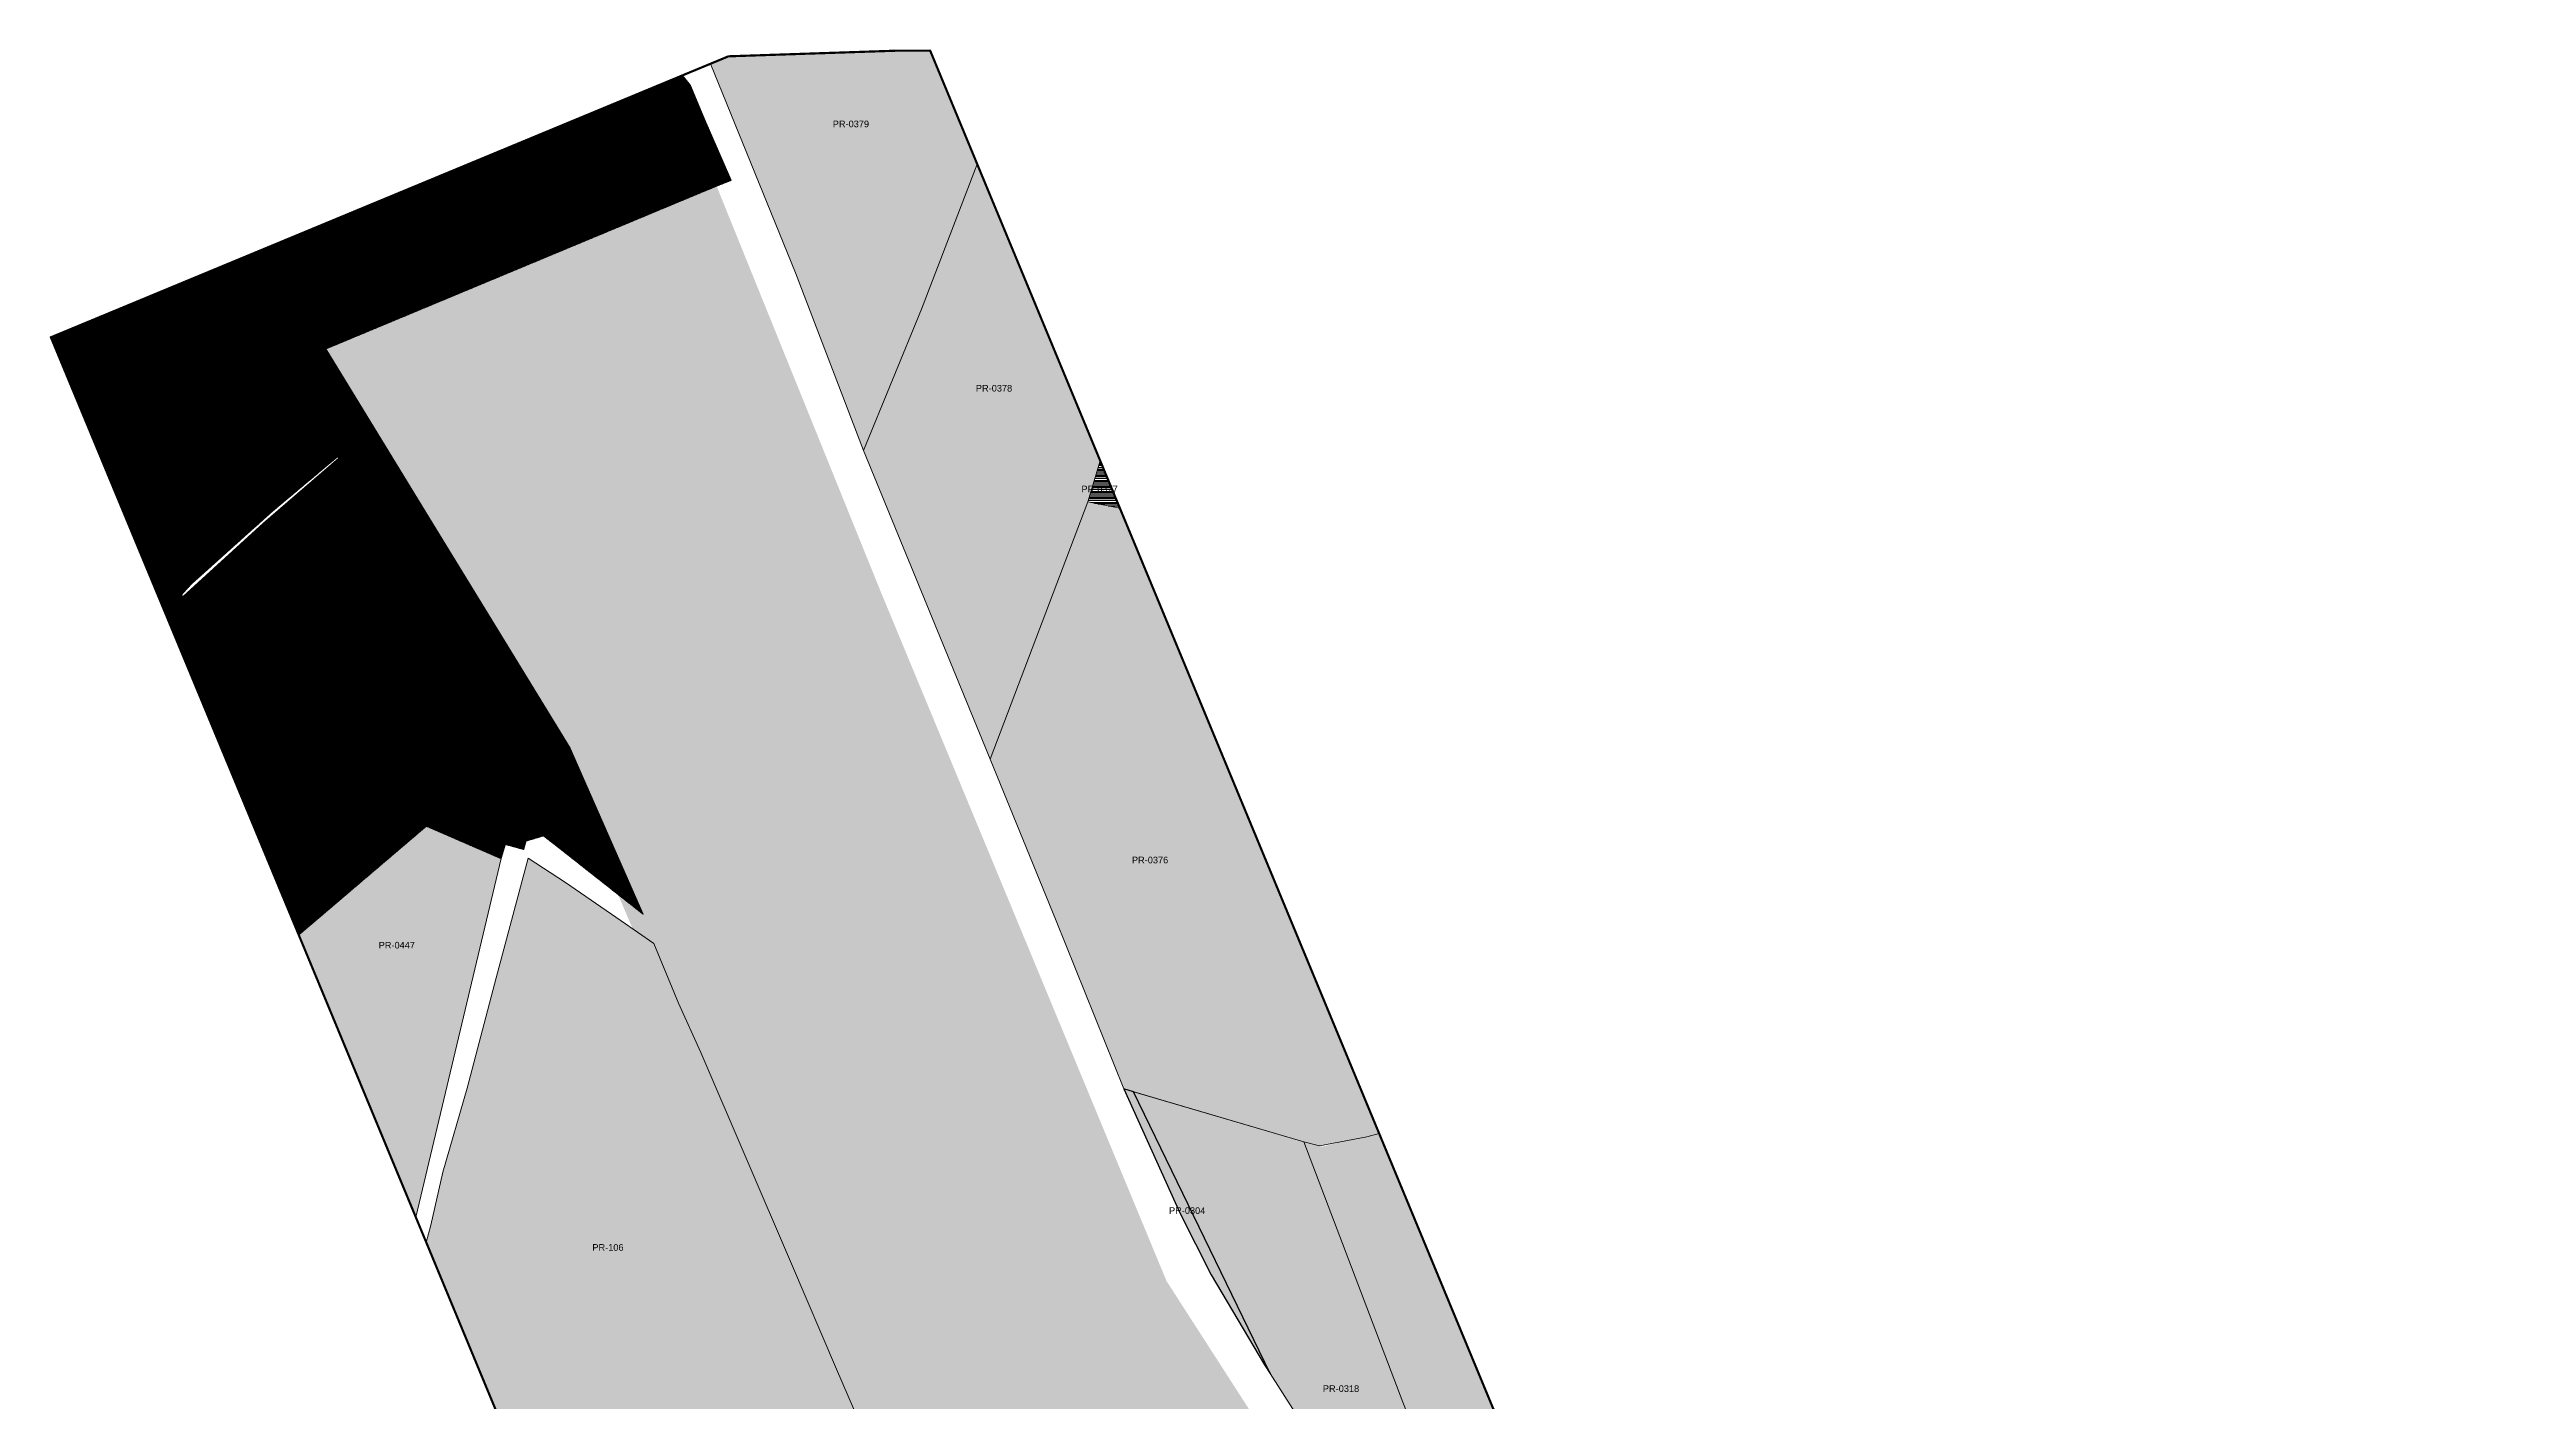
# Model space of a CAD drawing. Header units: inches. Extents: x 775566 to 778268, y 9208057 to 9211417.
# Drawn here: x 776551 to 777680, y 9210801 to 9211417 of the extents above; entities that cross this region are included whole.
import ezdxf
from ezdxf.enums import TextEntityAlignment as Align

# ---------------------------------------------------------------- set-up
doc = ezdxf.new("R2010")
doc.units = ezdxf.units.IN
doc.header["$MEASUREMENT"] = 0
doc.linetypes.add('DASHDOT', pattern=[1, 0.5, -0.25, 0, -0.25])
doc.layers.add('1.- ADQUIRIDOS  CON RM', color=7, linetype='Continuous')
doc.layers.add('PMD-CAJAMARCA', color=212, linetype='Continuous')
doc.layers.add('CAJAMARCA_ADQUIRIDOS', color=7, linetype='Continuous', lineweight=9, true_color=0xe2f2c9)
doc.layers.add('PROCESO_&_PENDIENTES', color=7, linetype='Continuous', lineweight=9, true_color=0xc5eefc)
doc.layers.add('CAJAMARCA_ADQUIRIDOSAnno', color=7, linetype='Continuous', true_color=0xafb304)
doc.layers.add('PROCESO__PENDIENTE_CAJAMARCA_UTMAnno', color=7, linetype='Continuous', true_color=0x2b1800)
doc.styles.add('Arial', font='arial.ttf')

msp = doc.modelspace()

# ---------------------------------------------------------------- hatches: boundary and pattern name
at = {"true_color": 0xadddf7}
h = msp.add_hatch(color=141, dxfattribs=at)
h.dxf.hatch_style = 1
h.paths.add_polyline_path([(777390.5, 9210055.3), (777432.4, 9210073.3), (777198.4, 9210587.3), (777187.6, 9210605.5), (777105.4, 9210785.4), (777060, 9210855.9), (776930, 9211169.4), (776852.4, 9211361.1), (776673.3, 9211286.8), (776765.3, 9211129.9), (776773.3, 9211117.9), (776942.4, 9210722.9), (777244.8, 9210012.1), (777262.4, 9209969.4), (777282.8, 9209919.5), (777207.4, 9209894.8), (777250.1, 9209800.7), (777221.8, 9209781.2), (777221, 9209760.8), (777205.6, 9209753.6), (777204.7, 9209752.2), (777231.4, 9209682.4), (777237, 9209679.4), (777242, 9209679.5), (777246.6, 9209677.9), (777249.3, 9209676), (777282.5, 9209647.9), (777293.7, 9209634.7), (777361.9, 9209558.3), (777370.4, 9209543.1), (777454.8, 9209481.5), (777458.6, 9209472.5), (777462.1, 9209467.5), (777463.3, 9209460.7), (777456.9, 9209452.2), (777474.1, 9209434.4), (777510.2, 9209350), (777516, 9209347.4), (777541.5, 9209322.3), (777544.2, 9209320.9), (777560.9, 9209295.1), (777537.5, 9209270.4), (777550.1, 9209240.9), (777553.1, 9209238.1), (777563, 9209239.4), (777593.2, 9209168), (777595.9, 9209159.4), (777696.3, 9208921.7), (777699.9, 9208910.2), (777701.3, 9208904.4), (777711.6, 9208851.3), (777720.6, 9208813.4), (777724.4, 9208798.9), (777726.4, 9208793.2), (777729.8, 9208788.6), (777735.4, 9208786.4), (777741.4, 9208786.6), (777747.3, 9208788.1), (777795.1, 9208805.7), (777867.2, 9208835.6), (777891.6, 9208847.3), (777895.6, 9208851.7), (777898.2, 9208856.9), (777899.3, 9208862.8), (777899, 9208868.8), (777897.1, 9208874.4), (777892.6, 9208881.9), (777881.2, 9208899.7), (777845.6, 9208951.6), (777839, 9208965.1), (777784.9, 9209095.3), (777766.5, 9209136.4), (777720.9, 9209231), (777688.5, 9209311.8), (777606, 9209508.1), (777613, 9209517.9)])
h = msp.add_hatch(color=103)
h.dxf.hatch_style = 1
h.paths.add_polyline_path([(777038.7, 9211208), (777024.2, 9211210.9), (776979.6, 9211093.7), (777009.7, 9211020), (777040.6, 9210943.4), (777122.5, 9210919.3), (777129.7, 9210917.5), (777151.2, 9210921.6), (777156.9, 9210923.1)])
h = msp.add_hatch(color=103)
h.dxf.hatch_style = 1
h.paths.add_polyline_path([(777122.5, 9210919.3), (777044.9, 9210942.1), (777107.2, 9210813.8), (777128.6, 9210780.2), (777141.9, 9210751.4), (777217.4, 9210620.8), (777228.3, 9210647.5), (777192.1, 9210738.8), (777167.7, 9210800.7)])
h = msp.add_hatch(color=103)
h.dxf.hatch_style = 1
h.paths.add_polyline_path([(777156.9, 9210923.1), (777151.2, 9210921.6), (777141.7, 9210919.8), (777130.9, 9210917.1), (777129.8, 9210917.4), (777120, 9210919.9), (777120, 9210919.7), (777205, 9210704.2), (777227.5, 9210647.2), (777248.6, 9210701.8)])
at = {"layer": '1.- ADQUIRIDOS  CON RM'}
h = msp.add_hatch(color=103, dxfattribs=at)
h.dxf.hatch_style = 1
h.paths.add_polyline_path([(776868.4, 9210911.9), (776847.8, 9210960), (776837.6, 9210982.5), (776826.4, 9211009.7), (776811.5, 9211020), (776786.2, 9211037.5), (776769.1, 9211048.5), (776754.5, 9210994), (776741.3, 9210943.7), (776730.2, 9210905.5), (776724.8, 9210881.3), (776722.7, 9210873.5), (776755.9, 9210793.4), (776771.2, 9210787.9), (776811.3, 9210774.6), (776844.5, 9210764), (776865.3, 9210756.6), (776888.2, 9210749.3), (776906.9, 9210744.3), (776921.2, 9210707), (776926.6, 9210688.6), (776942.6, 9210697), (776956.5, 9210704.9), (776951.2, 9210720.3), (776930.4, 9210767.6), (776909.7, 9210815.7), (776889.1, 9210863.8)])
at = {"layer": 'CAJAMARCA_ADQUIRIDOSAnno'}
h = msp.add_hatch(color=1, dxfattribs=at)
h.dxf.hatch_style = 1
h.paths.add_polyline_path([(776973.7, 9211364.7), (776952.3, 9211416.4), (776937.9, 9211416.4), (776860.4, 9211413.8), (776852.2, 9211410.4), (776891, 9211315.2), (776921.9, 9211234.3), (776948.4, 9211298.6)])
h.paths.add_polyline_path([(776907.1, 9211380.7), (776925.2, 9211380.7), (776925.2, 9211385.3), (776907.1, 9211385.3)], flags=24)
h = msp.add_hatch(dxfattribs=at)
h.set_pattern_fill('PLASTI', color=103)
h.paths.add_polyline_path([(776854.5, 9211354.6), (776861.6, 9211357.4), (776849.7, 9211384.9), (776843.1, 9211400.5), (776839.5, 9211405.1), (776551.7, 9211285.8), (776594, 9211183.9), (776597.6, 9211180.2), (776604.4, 9211173.7), (776611, 9211168.4), (776615.8, 9211173.6), (776652.8, 9211206.8), (776682.2, 9211231.4), (776710.5, 9211210.4), (776727.1, 9211198.6), (776676.9, 9211280.6)])
h.paths.add_polyline_path([(776676.2, 9211304.5), (776682.1, 9211287.4), (776675.3, 9211282.1), (776670.6, 9211279.7), (776655.3, 9211276.2), (776641.7, 9211273.8), (776631.5, 9211304.2), (776672.4, 9211315.9)], flags=16)
h.paths.add_polyline_path([(776646.4, 9211293.8), (776667.3, 9211293.8), (776667.3, 9211298.4), (776646.4, 9211298.4)], flags=8)
h.paths.add_polyline_path([(776701.3, 9211324.7), (776722.4, 9211324.7), (776722.4, 9211329.4), (776701.3, 9211329.4)], flags=24)
h = msp.add_hatch(color=1, dxfattribs=at)
h.dxf.hatch_style = 1
h.paths.add_polyline_path([(776973.7, 9211364.7), (776948.4, 9211298.6), (776921.9, 9211234.3), (776979.6, 9211093.7), (777024.2, 9211210.9), (777029.7, 9211229.6)])
h.paths.add_polyline_path([(776972.4, 9211260.2), (776990.4, 9211260.2), (776990.4, 9211264.8), (776972.4, 9211264.8)], flags=24)
h.paths.add_polyline_path([(777020.5, 9211214.4), (777038.6, 9211214.4), (777038.6, 9211219), (777020.5, 9211219)], flags=9)
h = msp.add_hatch(dxfattribs=at)
h.set_pattern_fill('PLASTI', color=103)
h.paths.add_polyline_path([(776631.5, 9211304.2), (776641.7, 9211273.8), (776655.3, 9211276.2), (776670.6, 9211279.7), (776675.3, 9211282.1), (776682.1, 9211287.4), (776676.2, 9211304.5), (776672.4, 9211315.9)])
h.paths.add_polyline_path([(776646.4, 9211293.8), (776667.3, 9211293.8), (776667.3, 9211298.4), (776646.4, 9211298.4)], flags=24)
h.paths.add_polyline_path([(776701.3, 9211324.7), (776722.4, 9211324.7), (776722.4, 9211329.4), (776701.3, 9211329.4)], flags=9)
h = msp.add_hatch(dxfattribs=at)
h.set_pattern_fill('PLASTI', color=103)
h.paths.add_polyline_path([(776727.1, 9211198.6), (776710.5, 9211210.4), (776682.9, 9211230.8), (776648.5, 9211201.1), (776611.9, 9211167.7), (776611, 9211168.4), (776611, 9211168.4), (776604.4, 9211173.7), (776597.6, 9211180.2), (776594, 9211183.9), (776664.6, 9211013.6), (776722.8, 9211063.2), (776756.9, 9211048.4), (776758.8, 9211054.9), (776767.2, 9211052.6), (776768.3, 9211056.5), (776776.1, 9211058.8), (776782.8, 9211053.6), (776821.5, 9211023.1), (776788.3, 9211098.7)])
h.paths.add_polyline_path([(776684.7, 9211138.3), (776702.8, 9211138.3), (776702.8, 9211142.9), (776684.7, 9211142.9)], flags=24)
h = msp.add_hatch(dxfattribs=at)
h.set_pattern_fill('PLASTI', color=103, scale=10)
h.paths.add_polyline_path([(777038.7, 9211208), (777029.7, 9211229.6), (777024.2, 9211210.9)])
h.paths.add_polyline_path([(777020.5, 9211214.4), (777038.6, 9211214.4), (777038.6, 9211219), (777020.5, 9211219)], flags=9)
h = msp.add_hatch(color=1, dxfattribs=at)
h.dxf.hatch_style = 1
h.paths.add_polyline_path([(776756.8, 9211048.4), (776722.8, 9211063.2), (776664.6, 9211013.6), (776717.9, 9210885)])
h.paths.add_polyline_path([(776700.2, 9211006.6), (776718.3, 9211006.6), (776718.3, 9211011.1), (776700.2, 9211011.1)], flags=24)
h = msp.add_hatch(color=1, dxfattribs=at)
h.dxf.hatch_style = 1
h.paths.add_polyline_path([(777040.6, 9210943.4), (777066.1, 9210886.9), (777080.3, 9210858.7), (777104.6, 9210817.8), (777107.2, 9210813.8), (777044.9, 9210942.1)])
h.paths.add_polyline_path([(777035.8, 9210885.7), (777103, 9210885.7), (777103, 9210890.4), (777035.8, 9210890.4)], flags=9)

# ---------------------------------------------------------------- linework, layer by layer
at = {"layer": 'CAJAMARCA_ADQUIRIDOS', "color": 3}
for points in [[(776854.5, 9211354.6), (776676.9, 9211280.6), (776727.1, 9211198.6), (776710.5, 9211210.4), (776682.2, 9211231.4), (776652.8, 9211206.8), (776615.8, 9211173.6), (776611, 9211168.4), (776604.4, 9211173.7), (776597.6, 9211180.2), (776594, 9211183.9), (776551.7, 9211285.8), (776839.5, 9211405.1), (776843.1, 9211400.5), (776849.7, 9211384.9), (776861.6, 9211357.4)], [(776631.5, 9211304.2), (776641.7, 9211273.8), (776655.3, 9211276.2), (776670.6, 9211279.7), (776675.3, 9211282.1), (776682.1, 9211287.4), (776676.2, 9211304.5), (776672.4, 9211315.9)]]:
    msp.add_lwpolyline(points, close=True, dxfattribs=at)
for points in [[(776672.4, 9211315.9, 0), (776676.2, 9211304.5, 0), (776682.1, 9211287.4, 0), (776675.3, 9211282.1, 0), (776670.6, 9211279.7, 0), (776655.3, 9211276.2, 0), (776641.7, 9211273.8, 0), (776631.5, 9211304.2, 0)], [(776594, 9211183.9, 0), (776597.6, 9211180.2, 0), (776604.4, 9211173.7, 0), (776611.9, 9211167.7, 0), (776648.5, 9211201.1, 0), (776682.9, 9211230.8, 0), (776710.5, 9211210.4, 0), (776727.1, 9211198.6, 0), (776788.3, 9211098.7, 0), (776821.5, 9211023.1, 0), (776782.8, 9211053.6, 0), (776776.1, 9211058.8, 0), (776768.3, 9211056.5, 0), (776767.2, 9211052.6, 0), (776758.8, 9211054.9, 0), (776756.9, 9211048.4, 0), (776722.8, 9211063.2, 0), (776664.6, 9211013.6, 0)], [(777029.7, 9211229.6, 0), (777038.7, 9211208, 0), (777024.2, 9211210.9, 0)], [(777038.7, 9211208, 0), (777156.9, 9210923.1, 0), (777151.2, 9210921.6, 0), (777129.7, 9210917.5, 0), (777122.5, 9210919.3, 0), (777040.6, 9210943.4, 0), (777009.7, 9211020, 0), (776979.6, 9211093.7, 0), (777024.2, 9211210.9, 0)], [(777122.5, 9210919.3, 0), (777167.7, 9210800.7, 0), (777192.1, 9210738.8, 0), (777228.3, 9210647.5, 0), (777217.4, 9210620.8, 0), (777141.9, 9210751.4, 0), (777128.6, 9210780.2, 0), (777107.2, 9210813.8, 0), (777044.9, 9210942.1, 0)], [(777156.9, 9210923.1, 0), (777248.6, 9210701.8, 0), (777228.3, 9210647.5, 0), (777192.1, 9210738.8, 0), (777167.7, 9210800.7, 0), (777122.5, 9210919.3, 0), (777129.7, 9210917.5, 0), (777151.2, 9210921.6, 0)]]:
    msp.add_polyline3d(points, close=True, dxfattribs=at)
msp.add_polyline3d([(776755.9, 9210793.4, 0), (776722.7, 9210873.5, 0), (776724.8, 9210881.3, 0), (776730.2, 9210905.5, 0), (776741.3, 9210943.7, 0), (776754.5, 9210994, 0), (776769.1, 9211048.5, 0), (776786.2, 9211037.5, 0), (776811.5, 9211020, 0), (776826.4, 9211009.7, 0), (776837.6, 9210982.5, 0), (776847.8, 9210960, 0), (776868.4, 9210911.9, 0), (776889.1, 9210863.8, 0), (776909.7, 9210815.7, 0), (776930.4, 9210767.6, 0)], dxfattribs=at)
at = {"layer": 'CAJAMARCA_ADQUIRIDOSAnno', "color": 250}
msp.add_lwpolyline([(777044.9, 9210942.1), (777040.6, 9210943.4), (777066.1, 9210886.9), (777080.3, 9210858.7), (777104.6, 9210817.8), (777107.2, 9210813.8), (777044.9, 9210942.1)], dxfattribs=at)
at = {"layer": 'PMD-CAJAMARCA', "color": 1, "linetype": 'DASHDOT', "lineweight": 18, "true_color": 0xff0000, "const_width": 1}
msp.add_lwpolyline([(778267.5, 9208245), (776952.3, 9211416.4), (776937.9, 9211416.4), (776860.4, 9211413.8), (776551.7, 9211285.8), (776756.4, 9210792.3), (776750.5, 9210794.3), (776728.7, 9210778.3), (776765.1, 9210731.6), (776753.6, 9210722.9), (776745.2, 9210716.6), (776782.5, 9210658.8), (776855.9, 9210537.9), (776754.2, 9210472.7), (776749.8, 9210471.1), (776748.7, 9210473), (776729.5, 9210474.1), (776699.9, 9210451.2), (776592.3, 9210411.3), (776615.3, 9210355.8), (776554.8, 9210316.2), (776699.2, 9210083.7)], dxfattribs=at)
at = {"layer": 'PROCESO_&_PENDIENTES', "color": 250}
for points in [[(776852.2, 9211410.4), (776860.4, 9211413.8), (776938.5, 9211416.4), (776952.3, 9211416.4), (776973.7, 9211364.7), (776948.4, 9211298.6), (776921.9, 9211234.3), (776891, 9211315.2)], [(776973.7, 9211364.7), (777029.7, 9211229.6), (777024.2, 9211210.9), (776979.6, 9211093.7), (776921.9, 9211234.3), (776948.4, 9211298.6)], [(776756.8, 9211048.4), (776717.9, 9210885), (776664.6, 9211013.6), (776722.8, 9211063.2)], [(777044.9, 9210942.1), (777107.2, 9210813.8), (777104.6, 9210817.8), (777080.3, 9210858.7), (777066.1, 9210886.9), (777040.6, 9210943.4)]]:
    msp.add_lwpolyline(points, close=True, dxfattribs=at)

# ---------------------------------------------------------------- texts
at = {"layer": 'CAJAMARCA_ADQUIRIDOSAnno', "color": 5, "style": 'Arial'}
for s, p in [('PR-0109C', (776711.9, 9211324.7)), ('PR-0109B', (776656.9, 9211293.8)), ('PR-0377', (777029.5, 9211214.3)), ('PR-0111', (776693.8, 9211138.2)), ('PR-0376', (777052.5, 9211045.3)), ('PR-106', (776805.5, 9210868.8)), ('PR-0318', (777139.5, 9210804.5))]:
    msp.add_text(s, height=3, dxfattribs=at).set_placement(p, align=Align.BOTTOM_CENTER)
at = {"layer": 'PROCESO__PENDIENTE_CAJAMARCA_UTMAnno', "color": 1, "true_color": 0xff0000, "style": 'Arial'}
for s, p in [('PR-0379', (776916.2, 9211380.6)), ('PR-0378', (776981.4, 9211260.2)), ('PR-0447', (776709.3, 9211006.5)), ('PR-0304', (777069.4, 9210885.6))]:
    msp.add_text(s, height=3, dxfattribs=at).set_placement(p, align=Align.BOTTOM_CENTER)

doc.saveas('drawing.dxf')
